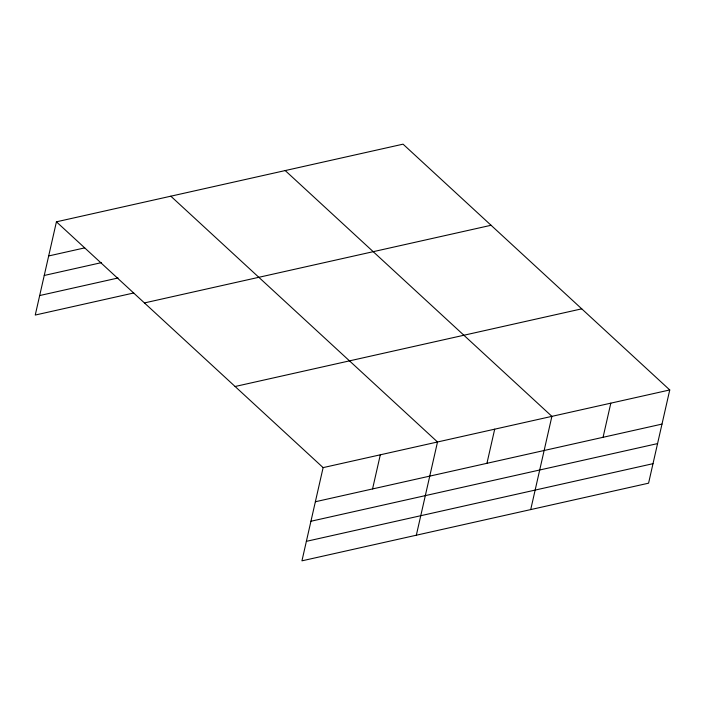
<?xml version="1.0" encoding="UTF-8"?>
<svg xmlns="http://www.w3.org/2000/svg" width="705" height="705" viewBox="0 0 705 705"><rect width="100%" height="100%" fill="white"/><g stroke="black" fill="none" stroke-linecap="round" stroke-linejoin="round"><path stroke-width="1.06" d="M56.426 221.819L323.119 467.618L301.943 560.836L648.574 483.181L669.75 389.953L403.057 144.164L56.426 221.819L35.25 315.047L133.747 292.98M372.557 488.935L380.312 454.804M416.329 535.21L437.505 441.982L170.821 196.193M486.943 463.308L494.699 429.169M530.715 509.583L551.892 416.355L285.208 170.566M603.066 437.294L610.821 403.154M48.671 255.959L84.688 247.887M44.248 275.461L101.441 262.639M39.683 295.545L118.061 277.99M144.437 302.93L491.068 225.274M235.109 386.499L581.74 308.843M323.119 467.618L669.75 389.953M315.364 501.748L661.995 424.093M310.931 521.251L657.562 443.595M306.367 541.343L652.997 463.678"/></g></svg>
